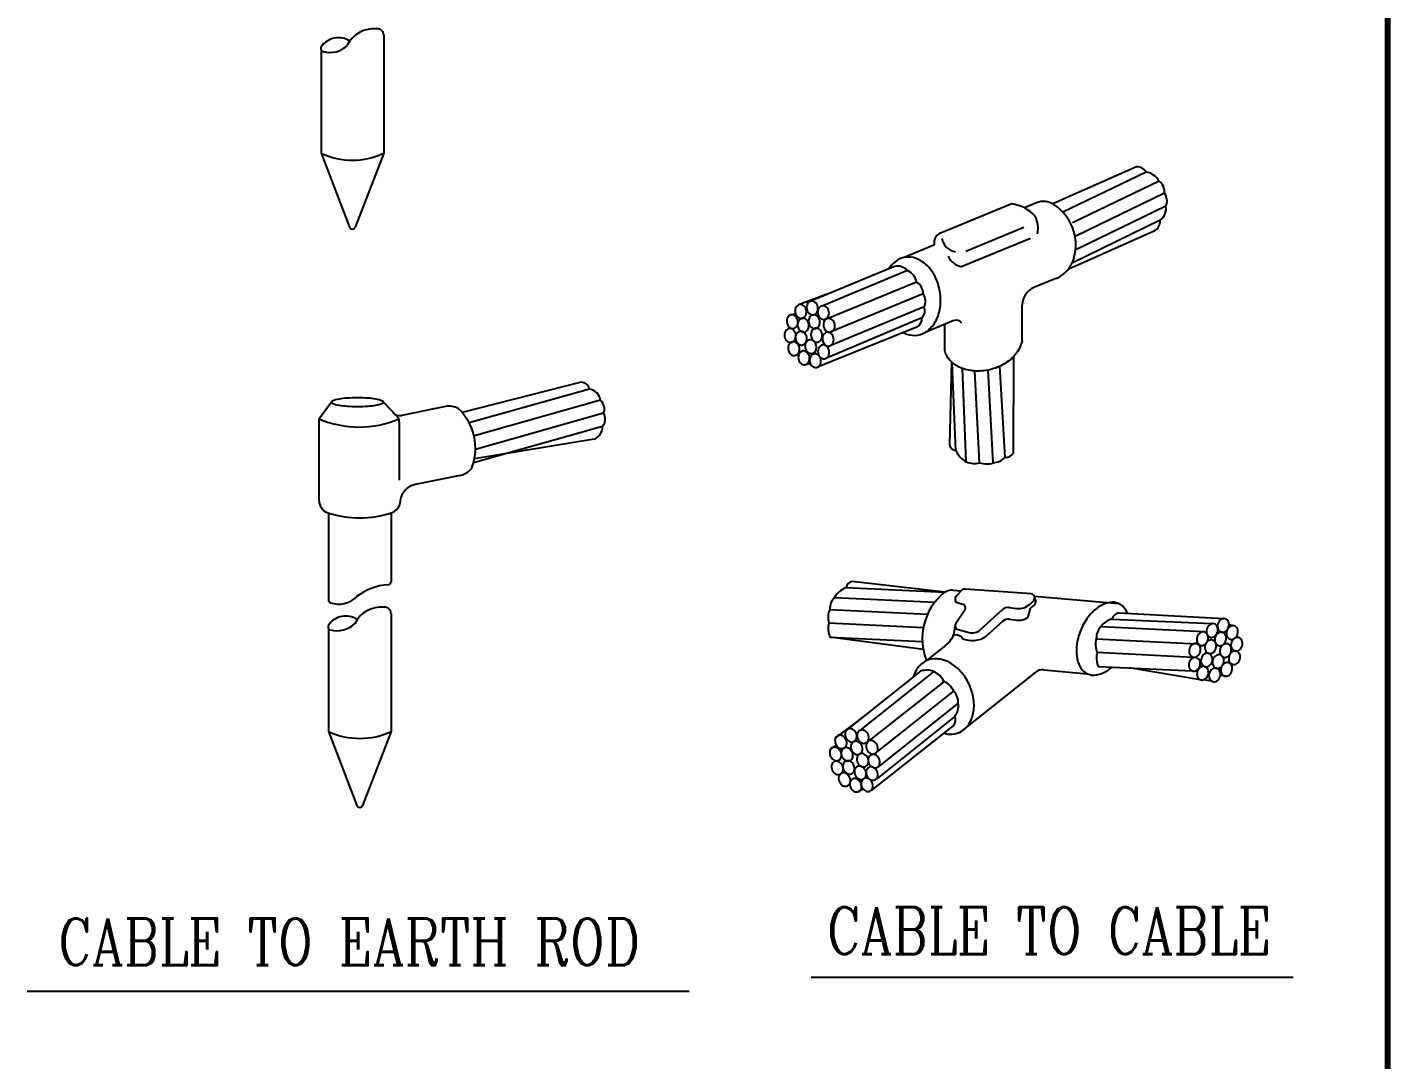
# Model space of a CAD drawing. Extents: x -508 to 92, y -98 to -31.
# Drawn here: x -444.3 to -428.96, y -70.48 to -58.84 of the extents above; entities that cross this region are included whole.
import ezdxf
from ezdxf.enums import TextEntityAlignment as Align

# ---------------------------------------------------------------- set-up
doc = ezdxf.new("R2010")
doc.units = 0
doc.header["$MEASUREMENT"] = 0
doc.layers.get('0').update_dxf_attribs({"linetype": 'CONTINUOUS', "lineweight": 30})
for name, color, linetype in [('CONSTRUCTION', 3, 'CONTINUOUS'), ('E-P-TXT', 11, 'CONTINUOUS'), ('SPARE', 7, 'CONTINUOUS')]:
    doc.layers.add(name, color=color, linetype=linetype)
doc.layers.add('UG-BORDER', color=20, linetype='CONTINUOUS', lineweight=80)
doc.styles.add('ROMANC', font='ROMANC')

msp = doc.modelspace()

# ---------------------------------------------------------------- linework, layer by layer
at = {"layer": 'CONSTRUCTION', "color": 5}
for p, q in [((-430.027, -69.552), (-435.462, -69.552)), ((-436.84, -69.711), (-444.304, -69.711))]:
    msp.add_line(p, q, dxfattribs=at)
at = {"layer": 'E-P-TXT', "color": 4}
msp.add_line((-428.96, -33.242), (-428.96, -94.479), dxfattribs=at)
at = {"layer": 'SPARE', "color": 20}
for p, q in [((-440.284, -58.926), (-440.284, -60.257)), ((-440.99, -59.091), (-440.99, -60.257)), ((-440.99, -60.257), (-440.67, -61.092)), ((-440.284, -60.257), (-440.604, -61.092)), ((-440.907, -64.314), (-440.907, -65.292)), ((-440.201, -64.314), (-440.201, -65.09)), ((-440.201, -65.446), (-440.201, -66.778)), ((-440.907, -65.611), (-440.907, -66.778)), ((-440.907, -66.778), (-440.587, -67.612)), ((-440.201, -66.778), (-440.521, -67.612))]:
    msp.add_line(p, q, dxfattribs=at)
at = {"layer": 'SPARE', "color": 2}
for p, q in [((-431.794, -60.412), (-432.739, -60.828)), ((-431.685, -60.471), (-432.626, -60.921)), ((-431.54, -60.572), (-432.517, -61.043)), ((-431.479, -60.709), (-432.477, -61.193)), ((-431.462, -60.856), (-432.471, -61.343)), ((-431.527, -61.014), (-432.512, -61.493)), ((-431.589, -61.132), (-432.557, -61.567)), ((-434.522, -61.534), (-435.478, -61.931)), ((-434.377, -61.58), (-435.333, -61.977)), ((-435.243, -61.834), (-435.606, -61.969)), ((-434.274, -61.711), (-435.273, -62.121)), ((-434.199, -61.845), (-435.248, -62.276)), ((-435.696, -62.081), (-435.64, -62.064)), ((-434.216, -62.115), (-435.296, -62.571)), ((-434.188, -61.992), (-435.261, -62.433)), ((-434.263, -62.214), (-435.392, -62.671)), ((-433.183, -63.639), (-433.179, -62.55)), ((-435.528, -62.642), (-435.473, -62.628)), ((-433.881, -62.609), (-433.904, -63.545)), ((-433.831, -63.612), (-433.874, -62.616)), ((-433.715, -63.737), (-433.757, -62.685)), ((-433.564, -63.747), (-433.618, -62.714)), ((-433.41, -63.749), (-433.468, -62.703)), ((-433.275, -63.688), (-433.336, -62.66)), ((-438.058, -62.839), (-439.398, -63.182)), ((-437.962, -62.918), (-439.32, -63.298)), ((-437.838, -63.044), (-439.258, -63.445)), ((-437.804, -63.19), (-439.248, -63.599)), ((-437.816, -63.338), (-439.27, -63.749)), ((-437.91, -63.481), (-439.261, -63.705)), ((-435.07, -65.156), (-433.955, -65.206)), ((-433.955, -65.206), (-435, -65.086)), ((-435.201, -65.266), (-434.067, -65.32)), ((-435.254, -65.404), (-434.15, -65.456)), ((-432.073, -65.51), (-430.943, -65.56)), ((-431.988, -65.44), (-430.808, -65.505)), ((-435.263, -65.554), (-434.198, -65.606)), ((-432.194, -65.594), (-431.037, -65.651)), ((-430.694, -65.586), (-430.751, -65.576)), ((-434.198, -65.855), (-435.251, -65.715)), ((-435.251, -65.715), (-434.209, -65.763)), ((-432.248, -65.732), (-431.115, -65.788)), ((-432.237, -65.885), (-431.158, -65.938)), ((-434.231, -66.097), (-435.06, -66.759)), ((-434.079, -66.101), (-434.909, -66.763)), ((-432.225, -66.046), (-431.165, -66.095)), ((-431.055, -66.198), (-431.878, -66.062)), ((-433.965, -66.214), (-434.811, -66.885)), ((-430.945, -66.212), (-431.041, -66.196)), ((-430.791, -66.155), (-430.85, -66.146)), ((-433.855, -66.321), (-434.744, -67.027)), ((-433.805, -66.46), (-434.713, -67.181)), ((-434.862, -66.601), (-435.184, -66.844)), ((-433.858, -66.712), (-434.788, -67.442)), ((-433.84, -66.604), (-434.723, -67.311)), ((-435.241, -66.971), (-435.179, -66.932)), ((-434.927, -67.456), (-434.878, -67.426))]:
    msp.add_line(p, q, dxfattribs=at)
at = {"layer": 'SPARE', "color": 3}
for p, q in [((-433.199, -60.828), (-434.012, -61.163)), ((-432.922, -60.818), (-433.058, -60.874)), ((-432.99, -61.219), (-433.761, -61.537)), ((-433.066, -61.096), (-433.72, -61.365)), ((-434.074, -61.292), (-434.423, -61.436)), ((-432.704, -61.672), (-432.952, -61.774)), ((-433.083, -62.371), (-433.083, -61.969)), ((-433.854, -62.146), (-434.178, -62.279)), ((-433.956, -62.483), (-433.956, -62.188)), ((-440.873, -63.065), (-441.012, -63.253)), ((-440.287, -63.065), (-440.134, -63.222)), ((-439.587, -63.114), (-440.081, -63.214)), ((-441.012, -64.178), (-441.012, -63.253)), ((-440.108, -63.291), (-440.108, -63.943)), ((-439.42, -63.89), (-439.929, -63.994)), ((-440.096, -64.177), (-440.096, -64.175)), ((-433.865, -65.184), (-433.77, -65.191)), ((-433.765, -65.186), (-433.828, -65.254)), ((-432.981, -65.226), (-433.724, -65.172)), ((-433.805, -65.329), (-433.758, -65.341)), ((-432.995, -65.341), (-432.957, -65.304)), ((-432.946, -65.253), (-431.996, -65.335)), ((-433.731, -65.411), (-433.831, -65.559)), ((-433.556, -65.631), (-433.309, -65.407)), ((-433.225, -65.381), (-433.144, -65.391)), ((-433.225, -65.513), (-433.144, -65.523)), ((-433.805, -65.629), (-433.683, -65.662)), ((-433.488, -65.703), (-433.298, -65.531)), ((-433.947, -65.808), (-434.162, -65.979)), ((-432.937, -66.113), (-433.783, -66.787)), ((-432.839, -66.083), (-432.345, -66.128))]:
    msp.add_line(p, q, dxfattribs=at)
for points in [[(-434.262, -62.309, 0.12934), (-434.149, -62.259, 0.106379), (-434.055, -62.144, 0.084624), (-434.009, -61.996, 0.073803), (-434.011, -61.819, 0.073803), (-434.065, -61.65, 0.084624), (-434.155, -61.524, 0.106379), (-434.281, -61.444, 0.12934), (-434.403, -61.432, 0.12934), (-434.516, -61.482, 0.078596), (-434.59, -61.563, 0.084624)], [(-434.424, -62.28, 0.030312), (-434.384, -62.297, 0.12934), (-434.262, -62.309, 0.12934)], [(-433.083, -62.371, -0.040212), (-433.094, -62.403, -0.106379), (-433.165, -62.534, -0.084624), (-433.284, -62.633, -0.073803), (-433.449, -62.699, -0.073803), (-433.626, -62.713, -0.084624), (-433.777, -62.677, -0.106379), (-433.898, -62.592, -0.12934), (-433.956, -62.483, -0.115985)], [(-431.896, -65.445, 0.039981), (-431.92, -65.4, 0.148041), (-431.996, -65.335, 0.148041), (-432.095, -65.323, 0.107119), (-432.221, -65.374, 0.076173), (-432.327, -65.473, 0.063071), (-432.417, -65.623, 0.063071), (-432.466, -65.79, 0.076173), (-432.468, -65.935, 0.107119), (-432.421, -66.063, 0.148041), (-432.345, -66.128, 0.148041)], [(-433.787, -66.785, 0.12934), (-433.693, -66.706, 0.106379), (-433.635, -66.569, 0.084624), (-433.631, -66.414, 0.073803), (-433.683, -66.244, 0.073803), (-433.781, -66.097, 0.084624), (-433.903, -66.001, 0.106379), (-434.046, -65.959, 0.12934), (-434.167, -65.982, 0.12934), (-434.261, -66.061, 0.078596), (-434.31, -66.16, 0.084624)], [(-432.345, -66.128, 0.148041), (-432.246, -66.14, 0.107119), (-432.119, -66.089, 0.030413), (-432.074, -66.053, 0.063071)], [(-433.967, -66.798, 0.042389), (-433.908, -66.808, 0.12934), (-433.787, -66.785, 0.12934)]]:
    msp.add_lwpolyline(points, format="xyb", dxfattribs=at)
at = {"layer": 'SPARE', "color": 2}
for points in [[(-435.593, -61.965, 0.118989), (-435.615, -61.974, 0.104754), (-435.633, -61.994, 0.089393), (-435.643, -62.021, 0.080914), (-435.643, -62.052, 0.080914), (-435.633, -62.082, 0.089393), (-435.616, -62.104, 0.104754), (-435.592, -62.118, 0.118989), (-435.568, -62.12, 0.118989), (-435.546, -62.11, 0.104754), (-435.527, -62.09, 0.089393), (-435.518, -62.063, 0.080914), (-435.518, -62.032, 0.080914), (-435.528, -62.003, 0.089393), (-435.545, -61.98, 0.104754), (-435.569, -61.967, 0.118989)], [(-435.462, -61.926, 0.118989), (-435.485, -61.935, 0.104754), (-435.503, -61.955, 0.089393), (-435.513, -61.982, 0.080914), (-435.513, -62.013, 0.080914), (-435.503, -62.043, 0.089393), (-435.486, -62.065, 0.104754), (-435.462, -62.079, 0.118989), (-435.438, -62.081, 0.118989), (-435.416, -62.071, 0.104754), (-435.397, -62.051, 0.089393), (-435.388, -62.024, 0.080914), (-435.388, -61.993, 0.080914), (-435.397, -61.964, 0.089393), (-435.415, -61.941, 0.104754), (-435.438, -61.928, 0.118989)], [(-435.337, -61.978, 0.118989), (-435.359, -61.987, 0.104754), (-435.378, -62.007, 0.089393), (-435.387, -62.034, 0.080914), (-435.387, -62.065, 0.080914), (-435.377, -62.095, 0.089393), (-435.36, -62.117, 0.104754), (-435.336, -62.131, 0.118989), (-435.312, -62.133, 0.118989), (-435.29, -62.123, 0.104754), (-435.272, -62.103, 0.089393), (-435.262, -62.076, 0.080914), (-435.262, -62.045, 0.080914), (-435.272, -62.016, 0.089393), (-435.289, -61.993, 0.104754), (-435.313, -61.98, 0.118989)], [(-435.688, -62.079, 0.118989), (-435.71, -62.088, 0.104754), (-435.728, -62.109, 0.089393), (-435.738, -62.135, 0.080914), (-435.738, -62.166, 0.080914), (-435.728, -62.196, 0.089393), (-435.711, -62.218, 0.104754), (-435.687, -62.232, 0.118989), (-435.663, -62.234, 0.118989), (-435.641, -62.225, 0.104754), (-435.623, -62.204, 0.089393), (-435.613, -62.178, 0.080914), (-435.613, -62.146, 0.080914), (-435.623, -62.117, 0.089393), (-435.64, -62.095, 0.104754), (-435.664, -62.081, 0.118989)], [(-435.565, -62.119, 0.118989), (-435.587, -62.129, 0.104754), (-435.605, -62.149, 0.089393), (-435.615, -62.176, 0.080914), (-435.615, -62.207, 0.080914), (-435.605, -62.236, 0.089393), (-435.588, -62.259, 0.104754), (-435.564, -62.272, 0.118989), (-435.54, -62.274, 0.118989), (-435.518, -62.265, 0.104754), (-435.499, -62.245, 0.089393), (-435.49, -62.218, 0.080914), (-435.49, -62.187, 0.080914), (-435.5, -62.157, 0.089393), (-435.517, -62.135, 0.104754), (-435.541, -62.121, 0.118989)], [(-435.441, -62.08, 0.118989), (-435.463, -62.089, 0.104754), (-435.481, -62.11, 0.089393), (-435.491, -62.136, 0.080914), (-435.491, -62.167, 0.080914), (-435.481, -62.197, 0.089393), (-435.464, -62.219, 0.104754), (-435.44, -62.233, 0.118989), (-435.416, -62.235, 0.118989), (-435.394, -62.226, 0.104754), (-435.375, -62.205, 0.089393), (-435.366, -62.179, 0.080914), (-435.366, -62.147, 0.080914), (-435.375, -62.118, 0.089393), (-435.393, -62.096, 0.104754), (-435.416, -62.082, 0.118989)], [(-435.273, -62.121, 0.118989), (-435.295, -62.131, 0.104754), (-435.313, -62.151, 0.089393), (-435.323, -62.178, 0.080914), (-435.323, -62.209, 0.080914), (-435.313, -62.238, 0.089393), (-435.296, -62.261, 0.104754), (-435.272, -62.274, 0.118989), (-435.248, -62.276, 0.118989), (-435.226, -62.267, 0.104754), (-435.208, -62.247, 0.089393), (-435.198, -62.22, 0.080914), (-435.198, -62.189, 0.080914), (-435.208, -62.159, 0.089393), (-435.225, -62.137, 0.104754), (-435.249, -62.123, 0.118989)], [(-435.712, -62.236, 0.118989), (-435.735, -62.245, 0.104754), (-435.753, -62.266, 0.089393), (-435.763, -62.292, 0.080914), (-435.763, -62.323, 0.080914), (-435.753, -62.353, 0.089393), (-435.736, -62.375, 0.104754), (-435.712, -62.389, 0.118989), (-435.688, -62.391, 0.118989), (-435.665, -62.382, 0.104754), (-435.647, -62.361, 0.089393), (-435.638, -62.335, 0.080914), (-435.637, -62.303, 0.080914), (-435.647, -62.274, 0.089393), (-435.664, -62.252, 0.104754), (-435.688, -62.238, 0.118989)], [(-435.588, -62.266, 0.118989), (-435.61, -62.275, 0.104754), (-435.628, -62.296, 0.089393), (-435.638, -62.322, 0.080914), (-435.638, -62.353, 0.080914), (-435.628, -62.383, 0.089393), (-435.611, -62.405, 0.104754), (-435.587, -62.419, 0.118989), (-435.563, -62.421, 0.118989), (-435.541, -62.412, 0.104754), (-435.522, -62.391, 0.089393), (-435.513, -62.365, 0.080914), (-435.513, -62.334, 0.080914), (-435.522, -62.304, 0.089393), (-435.54, -62.282, 0.104754), (-435.563, -62.268, 0.118989)], [(-435.414, -62.232, 0.118989), (-435.436, -62.241, 0.104754), (-435.455, -62.262, 0.089393), (-435.464, -62.288, 0.080914), (-435.464, -62.319, 0.080914), (-435.455, -62.349, 0.089393), (-435.437, -62.371, 0.104754), (-435.414, -62.385, 0.118989), (-435.389, -62.387, 0.118989), (-435.367, -62.378, 0.104754), (-435.349, -62.357, 0.089393), (-435.339, -62.331, 0.080914), (-435.339, -62.299, 0.080914), (-435.349, -62.27, 0.089393), (-435.366, -62.248, 0.104754), (-435.39, -62.234, 0.118989)], [(-435.285, -62.277, 0.118989), (-435.307, -62.286, 0.104754), (-435.326, -62.307, 0.089393), (-435.335, -62.333, 0.080914), (-435.335, -62.364, 0.080914), (-435.325, -62.394, 0.089393), (-435.308, -62.416, 0.104754), (-435.284, -62.43, 0.118989), (-435.26, -62.432, 0.118989), (-435.238, -62.423, 0.104754), (-435.22, -62.402, 0.089393), (-435.21, -62.376, 0.080914), (-435.21, -62.345, 0.080914), (-435.22, -62.315, 0.089393), (-435.237, -62.293, 0.104754), (-435.261, -62.279, 0.118989)], [(-435.671, -62.384, 0.118989), (-435.694, -62.393, 0.104754), (-435.712, -62.414, 0.089393), (-435.721, -62.44, 0.080914), (-435.721, -62.472, 0.080914), (-435.712, -62.501, 0.089393), (-435.694, -62.523, 0.104754), (-435.671, -62.537, 0.118989), (-435.647, -62.539, 0.118989), (-435.624, -62.53, 0.104754), (-435.606, -62.509, 0.089393), (-435.596, -62.483, 0.080914), (-435.596, -62.452, 0.080914), (-435.606, -62.422, 0.089393), (-435.623, -62.4, 0.104754), (-435.647, -62.386, 0.118989)], [(-435.48, -62.361, 0.118989), (-435.502, -62.37, 0.104754), (-435.52, -62.391, 0.089393), (-435.53, -62.417, 0.080914), (-435.53, -62.448, 0.080914), (-435.52, -62.478, 0.089393), (-435.503, -62.5, 0.104754), (-435.479, -62.514, 0.118989), (-435.455, -62.516, 0.118989), (-435.433, -62.507, 0.104754), (-435.414, -62.486, 0.089393), (-435.405, -62.46, 0.080914), (-435.405, -62.428, 0.080914), (-435.415, -62.399, 0.089393), (-435.432, -62.377, 0.104754), (-435.456, -62.363, 0.118989)], [(-435.335, -62.42, 0.118989), (-435.357, -62.43, 0.104754), (-435.375, -62.45, 0.089393), (-435.385, -62.477, 0.080914), (-435.385, -62.508, 0.080914), (-435.375, -62.537, 0.089393), (-435.358, -62.56, 0.104754), (-435.334, -62.573, 0.118989), (-435.31, -62.575, 0.118989), (-435.288, -62.566, 0.104754), (-435.269, -62.546, 0.089393), (-435.26, -62.519, 0.080914), (-435.26, -62.488, 0.080914), (-435.27, -62.458, 0.089393), (-435.287, -62.436, 0.104754), (-435.311, -62.422, 0.118989)], [(-435.557, -62.488, 0.118989), (-435.579, -62.497, 0.104754), (-435.598, -62.518, 0.089393), (-435.607, -62.544, 0.080914), (-435.607, -62.575, 0.080914), (-435.598, -62.605, 0.089393), (-435.58, -62.627, 0.104754), (-435.557, -62.641, 0.118989), (-435.533, -62.643, 0.118989), (-435.51, -62.634, 0.104754), (-435.492, -62.613, 0.089393), (-435.482, -62.587, 0.080914), (-435.482, -62.555, 0.080914), (-435.492, -62.526, 0.089393), (-435.509, -62.504, 0.104754), (-435.533, -62.49, 0.118989)], [(-435.428, -62.519, 0.118989), (-435.451, -62.529, 0.104754), (-435.469, -62.549, 0.089393), (-435.479, -62.576, 0.080914), (-435.479, -62.607, 0.080914), (-435.469, -62.636, 0.089393), (-435.452, -62.659, 0.104754), (-435.428, -62.672, 0.118989), (-435.404, -62.674, 0.118989), (-435.382, -62.665, 0.104754), (-435.363, -62.645, 0.089393), (-435.354, -62.618, 0.080914), (-435.354, -62.587, 0.080914), (-435.363, -62.557, 0.089393), (-435.381, -62.535, 0.104754), (-435.404, -62.521, 0.118989)], [(-430.837, -65.658, 0.118989), (-430.813, -65.659, 0.104754), (-430.788, -65.648, 0.089393), (-430.768, -65.628, 0.080914), (-430.755, -65.6, 0.080914), (-430.751, -65.569, 0.089393), (-430.757, -65.541, 0.104754), (-430.773, -65.519, 0.118989), (-430.794, -65.507, 0.118989), (-430.818, -65.506, 0.104754), (-430.843, -65.517, 0.089393), (-430.863, -65.537, 0.080914), (-430.877, -65.565, 0.080914), (-430.88, -65.596, 0.089393), (-430.874, -65.623, 0.104754), (-430.858, -65.646, 0.118989)], [(-431.072, -65.807, 0.118989), (-431.048, -65.808, 0.104754), (-431.023, -65.797, 0.089393), (-431.003, -65.777, 0.080914), (-430.989, -65.749, 0.080914), (-430.986, -65.718, 0.089393), (-430.992, -65.69, 0.104754), (-431.008, -65.668, 0.118989), (-431.029, -65.656, 0.118989), (-431.053, -65.655, 0.104754), (-431.078, -65.666, 0.089393), (-431.098, -65.686, 0.080914), (-431.111, -65.714, 0.080914), (-431.115, -65.745, 0.089393), (-431.109, -65.772, 0.104754), (-431.093, -65.795, 0.118989)], [(-430.963, -65.715, 0.118989), (-430.939, -65.716, 0.104754), (-430.914, -65.705, 0.089393), (-430.894, -65.685, 0.080914), (-430.881, -65.657, 0.080914), (-430.877, -65.626, 0.089393), (-430.883, -65.599, 0.104754), (-430.899, -65.576, 0.118989), (-430.92, -65.564, 0.118989), (-430.944, -65.563, 0.104754), (-430.969, -65.574, 0.089393), (-430.989, -65.594, 0.080914), (-431.002, -65.622, 0.080914), (-431.006, -65.653, 0.089393), (-431, -65.681, 0.104754), (-430.984, -65.703, 0.118989)], [(-430.869, -65.809, 0.118989), (-430.845, -65.81, 0.104754), (-430.82, -65.8, 0.089393), (-430.8, -65.78, 0.080914), (-430.786, -65.752, 0.080914), (-430.783, -65.721, 0.089393), (-430.789, -65.693, 0.104754), (-430.804, -65.671, 0.118989), (-430.825, -65.659, 0.118989), (-430.85, -65.658, 0.104754), (-430.875, -65.668, 0.089393), (-430.895, -65.688, 0.080914), (-430.908, -65.716, 0.080914), (-430.912, -65.747, 0.089393), (-430.906, -65.775, 0.104754), (-430.89, -65.797, 0.118989)], [(-430.737, -65.738, 0.118989), (-430.713, -65.739, 0.104754), (-430.688, -65.728, 0.089393), (-430.668, -65.708, 0.080914), (-430.655, -65.68, 0.080914), (-430.651, -65.649, 0.089393), (-430.657, -65.622, 0.104754), (-430.673, -65.599, 0.118989), (-430.694, -65.587, 0.118989), (-430.718, -65.586, 0.104754), (-430.743, -65.597, 0.089393), (-430.763, -65.617, 0.080914), (-430.777, -65.645, 0.080914), (-430.78, -65.676, 0.089393), (-430.774, -65.703, 0.104754), (-430.758, -65.726, 0.118989)], [(-431.158, -65.938, 0.118989), (-431.134, -65.939, 0.104754), (-431.109, -65.929, 0.089393), (-431.089, -65.909, 0.080914), (-431.075, -65.881, 0.080914), (-431.072, -65.85, 0.089393), (-431.078, -65.822, 0.104754), (-431.093, -65.8, 0.118989), (-431.115, -65.788, 0.118989), (-431.139, -65.786, 0.104754), (-431.164, -65.797, 0.089393), (-431.184, -65.817, 0.080914), (-431.197, -65.845, 0.080914), (-431.201, -65.876, 0.089393), (-431.195, -65.904, 0.104754), (-431.179, -65.926, 0.118989)], [(-430.981, -65.898, 0.118989), (-430.956, -65.899, 0.104754), (-430.931, -65.889, 0.089393), (-430.911, -65.869, 0.080914), (-430.898, -65.84, 0.080914), (-430.894, -65.81, 0.089393), (-430.9, -65.782, 0.104754), (-430.916, -65.759, 0.118989), (-430.937, -65.747, 0.118989), (-430.961, -65.746, 0.104754), (-430.986, -65.757, 0.089393), (-431.006, -65.777, 0.080914), (-431.02, -65.805, 0.080914), (-431.023, -65.836, 0.089393), (-431.017, -65.864, 0.104754), (-431.002, -65.886, 0.118989)], [(-430.812, -65.941, 0.118989), (-430.788, -65.942, 0.104754), (-430.762, -65.931, 0.089393), (-430.742, -65.911, 0.080914), (-430.729, -65.883, 0.080914), (-430.725, -65.852, 0.089393), (-430.731, -65.825, 0.104754), (-430.747, -65.802, 0.118989), (-430.768, -65.79, 0.118989), (-430.792, -65.789, 0.104754), (-430.818, -65.8, 0.089393), (-430.838, -65.82, 0.080914), (-430.851, -65.848, 0.080914), (-430.855, -65.879, 0.089393), (-430.848, -65.907, 0.104754), (-430.833, -65.929, 0.118989)], [(-430.686, -65.87, 0.118989), (-430.662, -65.871, 0.104754), (-430.636, -65.86, 0.089393), (-430.616, -65.84, 0.080914), (-430.603, -65.812, 0.080914), (-430.599, -65.781, 0.089393), (-430.606, -65.753, 0.104754), (-430.621, -65.731, 0.118989), (-430.642, -65.719, 0.118989), (-430.666, -65.718, 0.104754), (-430.692, -65.729, 0.089393), (-430.712, -65.749, 0.080914), (-430.725, -65.777, 0.080914), (-430.729, -65.808, 0.089393), (-430.723, -65.835, 0.104754), (-430.707, -65.858, 0.118989)], [(-431.161, -66.096, 0.118989), (-431.137, -66.097, 0.104754), (-431.112, -66.086, 0.089393), (-431.092, -66.066, 0.080914), (-431.078, -66.038, 0.080914), (-431.075, -66.007, 0.089393), (-431.081, -65.979, 0.104754), (-431.096, -65.957, 0.118989), (-431.117, -65.945, 0.118989), (-431.142, -65.944, 0.104754), (-431.167, -65.954, 0.089393), (-431.187, -65.975, 0.080914), (-431.2, -66.003, 0.080914), (-431.204, -66.034, 0.089393), (-431.198, -66.061, 0.104754), (-431.182, -66.084, 0.118989)], [(-431.024, -66.047, 0.118989), (-431, -66.048, 0.104754), (-430.974, -66.037, 0.089393), (-430.954, -66.017, 0.080914), (-430.941, -65.989, 0.080914), (-430.937, -65.958, 0.089393), (-430.944, -65.931, 0.104754), (-430.959, -65.908, 0.118989), (-430.98, -65.896, 0.118989), (-431.004, -65.895, 0.104754), (-431.03, -65.906, 0.089393), (-431.05, -65.926, 0.080914), (-431.063, -65.954, 0.080914), (-431.067, -65.985, 0.089393), (-431.06, -66.013, 0.104754), (-431.045, -66.035, 0.118989)], [(-430.895, -66.064, 0.118989), (-430.87, -66.065, 0.104754), (-430.845, -66.055, 0.089393), (-430.825, -66.034, 0.080914), (-430.812, -66.006, 0.080914), (-430.808, -65.975, 0.089393), (-430.814, -65.948, 0.104754), (-430.83, -65.925, 0.118989), (-430.851, -65.913, 0.118989), (-430.875, -65.912, 0.104754), (-430.901, -65.923, 0.089393), (-430.92, -65.943, 0.080914), (-430.934, -65.971, 0.080914), (-430.938, -66.002, 0.089393), (-430.931, -66.03, 0.104754), (-430.916, -66.052, 0.118989)], [(-430.711, -66.021, 0.118989), (-430.687, -66.022, 0.104754), (-430.662, -66.012, 0.089393), (-430.642, -65.992, 0.080914), (-430.629, -65.964, 0.080914), (-430.625, -65.933, 0.089393), (-430.631, -65.905, 0.104754), (-430.647, -65.883, 0.118989), (-430.668, -65.871, 0.118989), (-430.692, -65.869, 0.104754), (-430.717, -65.88, 0.089393), (-430.737, -65.9, 0.080914), (-430.751, -65.928, 0.080914), (-430.754, -65.959, 0.089393), (-430.748, -65.987, 0.104754), (-430.733, -66.009, 0.118989)], [(-431.069, -66.196, 0.118989), (-431.045, -66.197, 0.104754), (-431.02, -66.186, 0.089393), (-431, -66.166, 0.080914), (-430.987, -66.138, 0.080914), (-430.983, -66.107, 0.089393), (-430.989, -66.08, 0.104754), (-431.005, -66.057, 0.118989), (-431.026, -66.045, 0.118989), (-431.05, -66.044, 0.104754), (-431.075, -66.055, 0.089393), (-431.095, -66.075, 0.080914), (-431.109, -66.103, 0.080914), (-431.112, -66.134, 0.089393), (-431.106, -66.162, 0.104754), (-431.091, -66.184, 0.118989)], [(-430.935, -66.216, 0.118989), (-430.911, -66.217, 0.104754), (-430.885, -66.206, 0.089393), (-430.866, -66.186, 0.080914), (-430.852, -66.158, 0.080914), (-430.848, -66.127, 0.089393), (-430.855, -66.1, 0.104754), (-430.87, -66.077, 0.118989), (-430.891, -66.065, 0.118989), (-430.916, -66.064, 0.104754), (-430.941, -66.075, 0.089393), (-430.961, -66.095, 0.080914), (-430.974, -66.123, 0.080914), (-430.978, -66.154, 0.089393), (-430.972, -66.181, 0.104754), (-430.956, -66.204, 0.118989)], [(-430.8, -66.153, 0.118989), (-430.776, -66.154, 0.104754), (-430.751, -66.143, 0.089393), (-430.731, -66.123, 0.080914), (-430.718, -66.095, 0.080914), (-430.714, -66.064, 0.089393), (-430.72, -66.037, 0.104754), (-430.736, -66.014, 0.118989), (-430.757, -66.002, 0.118989), (-430.781, -66.001, 0.104754), (-430.806, -66.012, 0.089393), (-430.826, -66.032, 0.080914), (-430.84, -66.06, 0.080914), (-430.843, -66.091, 0.089393), (-430.837, -66.118, 0.104754), (-430.821, -66.141, 0.118989)], [(-435.161, -66.824, 0.118989), (-435.18, -66.839, 0.104754), (-435.192, -66.863, 0.089393), (-435.194, -66.892, 0.080914), (-435.185, -66.922, 0.080914), (-435.168, -66.947, 0.089393), (-435.145, -66.964, 0.104754), (-435.118, -66.971, 0.118989), (-435.095, -66.966, 0.118989), (-435.076, -66.951, 0.104754), (-435.064, -66.926, 0.089393), (-435.062, -66.898, 0.080914), (-435.071, -66.868, 0.080914), (-435.088, -66.842, 0.089393), (-435.111, -66.825, 0.104754), (-435.138, -66.819, 0.118989)], [(-435.047, -66.75, 0.118989), (-435.066, -66.765, 0.104754), (-435.078, -66.79, 0.089393), (-435.08, -66.818, 0.080914), (-435.071, -66.848, 0.080914), (-435.054, -66.874, 0.089393), (-435.031, -66.89, 0.104754), (-435.004, -66.897, 0.118989), (-434.98, -66.892, 0.118989), (-434.961, -66.877, 0.104754), (-434.95, -66.852, 0.089393), (-434.948, -66.824, 0.080914), (-434.956, -66.794, 0.080914), (-434.974, -66.768, 0.089393), (-434.997, -66.752, 0.104754), (-435.023, -66.745, 0.118989)], [(-434.983, -66.892, 0.118989), (-435.002, -66.907, 0.104754), (-435.014, -66.932, 0.089393), (-435.016, -66.96, 0.080914), (-435.007, -66.99, 0.080914), (-434.99, -67.016, 0.089393), (-434.967, -67.032, 0.104754), (-434.94, -67.039, 0.118989), (-434.917, -67.034, 0.118989), (-434.898, -67.019, 0.104754), (-434.886, -66.994, 0.089393), (-434.884, -66.966, 0.080914), (-434.892, -66.936, 0.080914), (-434.91, -66.91, 0.089393), (-434.933, -66.894, 0.104754), (-434.959, -66.887, 0.118989)], [(-434.912, -66.765, 0.118989), (-434.931, -66.78, 0.104754), (-434.943, -66.805, 0.089393), (-434.945, -66.833, 0.080914), (-434.936, -66.863, 0.080914), (-434.919, -66.889, 0.089393), (-434.896, -66.905, 0.104754), (-434.869, -66.912, 0.118989), (-434.845, -66.907, 0.118989), (-434.826, -66.892, 0.104754), (-434.815, -66.867, 0.089393), (-434.813, -66.839, 0.080914), (-434.821, -66.809, 0.080914), (-434.839, -66.783, 0.089393), (-434.862, -66.767, 0.104754), (-434.888, -66.76, 0.118989)], [(-434.811, -66.885, 0.118989), (-434.829, -66.9, 0.104754), (-434.841, -66.925, 0.089393), (-434.843, -66.953, 0.080914), (-434.835, -66.983, 0.080914), (-434.817, -67.009, 0.089393), (-434.794, -67.026, 0.104754), (-434.768, -67.032, 0.118989), (-434.744, -67.027, 0.118989), (-434.725, -67.012, 0.104754), (-434.713, -66.987, 0.089393), (-434.711, -66.959, 0.080914), (-434.72, -66.929, 0.080914), (-434.737, -66.904, 0.089393), (-434.76, -66.887, 0.104754), (-434.787, -66.88, 0.118989)], [(-435.221, -66.96, 0.118989), (-435.24, -66.975, 0.104754), (-435.252, -66.999, 0.089393), (-435.254, -67.028, 0.080914), (-435.245, -67.058, 0.080914), (-435.227, -67.083, 0.089393), (-435.205, -67.1, 0.104754), (-435.178, -67.107, 0.118989), (-435.154, -67.102, 0.118989), (-435.135, -67.087, 0.104754), (-435.123, -67.062, 0.089393), (-435.122, -67.034, 0.080914), (-435.13, -67.004, 0.080914), (-435.148, -66.978, 0.089393), (-435.171, -66.961, 0.104754), (-435.197, -66.955, 0.118989)], [(-435.092, -66.964, 0.118989), (-435.11, -66.979, 0.104754), (-435.122, -67.004, 0.089393), (-435.124, -67.032, 0.080914), (-435.116, -67.062, 0.080914), (-435.098, -67.088, 0.089393), (-435.075, -67.105, 0.104754), (-435.049, -67.111, 0.118989), (-435.025, -67.106, 0.118989), (-435.006, -67.091, 0.104754), (-434.994, -67.067, 0.089393), (-434.992, -67.038, 0.080914), (-435.001, -67.008, 0.080914), (-435.018, -66.983, 0.089393), (-435.041, -66.966, 0.104754), (-435.068, -66.959, 0.118989)], [(-434.916, -67.031, 0.118989), (-434.934, -67.046, 0.104754), (-434.946, -67.07, 0.089393), (-434.948, -67.099, 0.080914), (-434.94, -67.129, 0.080914), (-434.922, -67.154, 0.089393), (-434.899, -67.171, 0.104754), (-434.873, -67.178, 0.118989), (-434.849, -67.173, 0.118989), (-434.83, -67.158, 0.104754), (-434.818, -67.133, 0.089393), (-434.816, -67.105, 0.080914), (-434.825, -67.075, 0.080914), (-434.842, -67.049, 0.089393), (-434.865, -67.032, 0.104754), (-434.892, -67.026, 0.118989)], [(-434.788, -67.041, 0.118989), (-434.807, -67.056, 0.104754), (-434.819, -67.081, 0.089393), (-434.821, -67.109, 0.080914), (-434.812, -67.139, 0.080914), (-434.795, -67.165, 0.089393), (-434.772, -67.181, 0.104754), (-434.745, -67.188, 0.118989), (-434.722, -67.183, 0.118989), (-434.703, -67.168, 0.104754), (-434.691, -67.143, 0.089393), (-434.689, -67.115, 0.080914), (-434.698, -67.085, 0.080914), (-434.715, -67.059, 0.089393), (-434.738, -67.043, 0.104754), (-434.765, -67.036, 0.118989)], [(-435.201, -67.117, 0.118989), (-435.22, -67.132, 0.104754), (-435.232, -67.157, 0.089393), (-435.234, -67.185, 0.080914), (-435.225, -67.215, 0.080914), (-435.207, -67.241, 0.089393), (-435.185, -67.258, 0.104754), (-435.158, -67.264, 0.118989), (-435.134, -67.259, 0.118989), (-435.115, -67.244, 0.104754), (-435.104, -67.219, 0.089393), (-435.102, -67.191, 0.080914), (-435.11, -67.161, 0.080914), (-435.128, -67.136, 0.089393), (-435.151, -67.119, 0.104754), (-435.177, -67.112, 0.118989)], [(-435.073, -67.111, 0.118989), (-435.092, -67.127, 0.104754), (-435.104, -67.151, 0.089393), (-435.105, -67.18, 0.080914), (-435.097, -67.209, 0.080914), (-435.079, -67.235, 0.089393), (-435.056, -67.252, 0.104754), (-435.03, -67.258, 0.118989), (-435.006, -67.254, 0.118989), (-434.987, -67.238, 0.104754), (-434.975, -67.214, 0.089393), (-434.973, -67.186, 0.080914), (-434.982, -67.156, 0.080914), (-435, -67.13, 0.089393), (-435.022, -67.113, 0.104754), (-435.049, -67.107, 0.118989)], [(-434.943, -67.173, 0.118989), (-434.962, -67.188, 0.104754), (-434.974, -67.213, 0.089393), (-434.975, -67.241, 0.080914), (-434.967, -67.271, 0.080914), (-434.949, -67.296, 0.089393), (-434.927, -67.313, 0.104754), (-434.9, -67.32, 0.118989), (-434.876, -67.315, 0.118989), (-434.857, -67.3, 0.104754), (-434.845, -67.275, 0.089393), (-434.844, -67.247, 0.080914), (-434.852, -67.217, 0.080914), (-434.87, -67.191, 0.089393), (-434.893, -67.174, 0.104754), (-434.919, -67.168, 0.118989)], [(-434.81, -67.181, 0.118989), (-434.829, -67.197, 0.104754), (-434.841, -67.221, 0.089393), (-434.842, -67.25, 0.080914), (-434.834, -67.279, 0.080914), (-434.816, -67.305, 0.089393), (-434.793, -67.322, 0.104754), (-434.767, -67.328, 0.118989), (-434.743, -67.324, 0.118989), (-434.724, -67.308, 0.104754), (-434.712, -67.284, 0.089393), (-434.711, -67.256, 0.080914), (-434.719, -67.226, 0.080914), (-434.737, -67.2, 0.089393), (-434.759, -67.183, 0.104754), (-434.786, -67.177, 0.118989)], [(-435.12, -67.248, 0.118989), (-435.139, -67.263, 0.104754), (-435.151, -67.288, 0.089393), (-435.153, -67.316, 0.080914), (-435.144, -67.346, 0.080914), (-435.127, -67.372, 0.089393), (-435.104, -67.389, 0.104754), (-435.077, -67.395, 0.118989), (-435.054, -67.39, 0.118989), (-435.035, -67.375, 0.104754), (-435.023, -67.35, 0.089393), (-435.021, -67.322, 0.080914), (-435.03, -67.292, 0.080914), (-435.047, -67.267, 0.089393), (-435.07, -67.25, 0.104754), (-435.097, -67.243, 0.118989)], [(-434.995, -67.313, 0.118989), (-435.014, -67.328, 0.104754), (-435.026, -67.353, 0.089393), (-435.027, -67.381, 0.080914), (-435.019, -67.411, 0.080914), (-435.001, -67.437, 0.089393), (-434.978, -67.454, 0.104754), (-434.952, -67.46, 0.118989), (-434.928, -67.455, 0.118989), (-434.909, -67.44, 0.104754), (-434.897, -67.415, 0.089393), (-434.895, -67.387, 0.080914), (-434.904, -67.357, 0.080914), (-434.922, -67.332, 0.089393), (-434.944, -67.315, 0.104754), (-434.971, -67.308, 0.118989)], [(-434.867, -67.308, 0.118989), (-434.886, -67.323, 0.104754), (-434.897, -67.347, 0.089393), (-434.899, -67.376, 0.080914), (-434.891, -67.406, 0.080914), (-434.873, -67.431, 0.089393), (-434.85, -67.448, 0.104754), (-434.824, -67.455, 0.118989), (-434.8, -67.45, 0.118989), (-434.781, -67.435, 0.104754), (-434.769, -67.41, 0.089393), (-434.767, -67.382, 0.080914), (-434.776, -67.352, 0.080914), (-434.794, -67.326, 0.089393), (-434.816, -67.309, 0.104754), (-434.843, -67.303, 0.118989)]]:
    msp.add_lwpolyline(points, format="xyb", close=True, dxfattribs=at)
at = {"layer": 'SPARE', "color": 3}
msp.add_lwpolyline([(-440.873, -63.065, 0.306551), (-440.864, -63.078, 0.054193), (-440.787, -63.099, 0.023954), (-440.701, -63.109, 0.017155), (-440.58, -63.113, 0.017155), (-440.459, -63.109, 0.023954), (-440.373, -63.099, 0.054193), (-440.296, -63.078, 0.306551), (-440.287, -63.065, 0.306551), (-440.296, -63.052, 0.054193), (-440.373, -63.03, 0.023954), (-440.459, -63.02, 0.017155), (-440.58, -63.016, 0.017155), (-440.701, -63.02, 0.023954), (-440.787, -63.03, 0.054193), (-440.864, -63.052, 0.306551)], format="xyb", close=True, dxfattribs=at)
at = {"layer": 'SPARE', "color": 20}
for centre, radius, start, end in [((-440.392, -59.191), 0.337, 85.0039, 153.645), ((-440.354, -58.926), 0.0703, 0, 96.6476), ((-440.958, -59.077), 0.0352, 145.9023, 254.1393), ((-440.796, -59.187), 0.231, 55.736, 145.9023), ((-440.89, -58.839), 0.283, 254.1393, 314.1677), ((-440.637, -59.501), 0.835, 245, 295), ((-440.637, -61.079), 0.0352, 200.9835, 339.0165), ((-440.21, -65.73), 0.605, 92.3925, 129.2002), ((-440.237, -65.09), 0.0352, 272.3925, 0), ((-440.872, -65.292), 0.0352, 180, 250.4895), ((-440.789, -65.059), 0.283, 250.4895, 314.1677), ((-440.714, -65.707), 0.231, 55.736, 145.9023), ((-440.309, -65.712), 0.337, 85.0039, 153.645), ((-440.272, -65.446), 0.0703, 0, 96.6476), ((-440.876, -65.597), 0.0352, 145.9023, 254.1393), ((-440.808, -65.359), 0.283, 254.1393, 314.1677), ((-440.554, -66.021), 0.835, 245, 295), ((-440.554, -67.599), 0.0352, 200.9835, 339.0165)]:
    msp.add_arc(centre, radius, start, end, dxfattribs=at)
at = {"layer": 'SPARE', "color": 2}
for centre, radius, start, end in [((-431.791, -60.536), 0.124, 31.3118, 91.3118), ((-431.707, -60.658), 0.187, 27.2445, 83.4462), ((-431.628, -60.694), 0.15, 354.1449, 54.1449), ((-431.598, -60.797), 0.148, 336.3239, 36.3239), ((-431.631, -60.879), 0.171, 307.6302, 7.6302), ((-431.661, -61.019), 0.134, 302.285, 2.285), ((-438.066, -62.947), 0.108, 15.3991, 85.3991), ((-437.99, -63.069), 0.154, 9.4327, 79.4327), ((-437.926, -63.142), 0.131, 338.2322, 48.2322), ((-437.915, -63.256), 0.129, 320.4112, 30.4112), ((-437.965, -63.342), 0.149, 291.7175, 1.7175), ((-433.819, -63.526), 0.0864, 192.4656, 262.3068), ((-433.585, -63.5), 0.27, 204.3427, 241.1745), ((-433.271, -63.583), 0.105, 268.0111, 327.5654), ((-433.626, -63.543), 0.214, 245.5313, 287.0015), ((-433.484, -63.54), 0.222, 248.9454, 289.6377), ((-433.421, -63.544), 0.205, 273.23, 315.6006), ((-434.97, -65.407), 0.27, 111.7442, 148.5761), ((-434.985, -65.171), 0.0864, 99.8672, 169.7084), ((-435.049, -65.404), 0.205, 137.6666, 180.0411), ((-435.061, -65.49), 0.211, 155.8153, 197.5344), ((-435.03, -65.618), 0.241, 164.6915, 203.6843)]:
    msp.add_arc(centre, radius, start, end, dxfattribs=at)
at = {"layer": 'SPARE', "color": 3}
for centre, radius, start, end in [((-433.261, -61.26), 0.436, 41.8306, 81.8306), ((-432.842, -61.013), 0.211, 56.5602, 112.3903), ((-433.027, -61.294), 0.548, 344.3838, 56.5602), ((-433.223, -61.108), 0.319, 349.4696, 25.9552), ((-433.968, -61.263), 0.11, 111.316, 195.2781), ((-433.807, -61.185), 0.187, 190.3734, 261.5643), ((-433.736, -61.343), 0.196, 202.3069, 262.8079), ((-432.838, -61.346), 0.352, 292.3903, 344.3838), ((-434.489, -61.682), 0.151, 42.3607, 102.3607), ((-434.444, -61.739), 0.172, 9.2567, 67.2719), ((-434.352, -61.843), 0.153, 359.3502, 59.3502), ((-432.872, -61.969), 0.211, 112.3903, 179.9435), ((-434.321, -61.928), 0.148, 333.9866, 33.9866), ((-434.325, -62.124), 0.11, 304.6386, 4.6386), ((-434.29, -62.035), 0.11, 312.5117, 22.5726), ((-433.827, -62.222), 0.08, 37.8712, 109.3744), ((-440.102, -63.111), 0.106, 220.9719, 281.4776), ((-439.545, -63.321), 0.211, 60.2359, 101.4776), ((-439.871, -63.587), 0.622, 339.4561, 46.1742), ((-440.561, -62.213), 1.133, 246.5589, 293.1876), ((-440.214, -63.291), 0.106, 0, 40.9719), ((-439.462, -63.684), 0.211, 281.4776, 324.9327), ((-439.887, -64.201), 0.211, 101.4776, 172.9454), ((-440.871, -64.177), 0.141, 180.0516, 249.7126), ((-440.237, -64.177), 0.141, 290.3131, 0.0516), ((-440.554, -63.228), 1.141, 251.3207, 288.7029), ((-433.876, -65.324), 0.141, 85.658, 131.3383), ((-433.732, -65.217), 0.0457, 80.4578, 137.0896), ((-433.542, -65.731), 0.668, 129.7862, 201.8078), ((-433.795, -65.285), 0.0457, 137.0896, 256.4274), ((-433.768, -65.385), 0.0457, 325.8267, 76.4274), ((-433.122, -65.209), 0.183, 262.8694, 313.9153), ((-432.925, -65.434), 0.08, 109.259, 183.7355), ((-432.988, -65.271), 0.0457, 313.9153, 80.4578), ((-432.989, -65.312), 0.06, 309.2342, 39.2342), ((-433.238, -65.485), 0.106, 82.8694, 132.1476), ((-433.238, -65.617), 0.106, 82.8694, 132.1476), ((-433.122, -65.341), 0.183, 262.8694, 294.471), ((-433.075, -65.444), 0.0703, 294.471, 3.7355), ((-432.024, -65.71), 0.205, 103.5876, 145.8849), ((-431.974, -65.544), 0.104, 97.7935, 161.2182), ((-434.116, -65.59), 0.276, 307.731, 0.9772), ((-433.794, -65.585), 0.0457, 145.8267, 255.1376), ((-433.648, -65.529), 0.137, 255.1376, 311.9919), ((-432.043, -65.732), 0.205, 137.6666, 180.0411), ((-433.829, -65.775), 0.0851, 33.2815, 107.7603), ((-433.646, -65.479), 0.274, 245.7189, 305.2136), ((-432.038, -65.794), 0.219, 163.7442, 204.6905), ((-432.004, -65.949), 0.241, 164.6915, 203.6843), ((-434.161, -66.307), 0.221, 68.4744, 108.4744), ((-434.182, -66.32), 0.241, 25.938, 64.9309), ((-432.849, -66.223), 0.141, 85.8053, 128.5102), ((-434.054, -66.414), 0.219, 24.9908, 65.937), ((-434.009, -66.457), 0.205, 358.9131, 41.2877), ((-434.008, -66.486), 0.205, 324.8341, 7.1314), ((-433.937, -66.644), 0.104, 319.04, 22.4648)]:
    msp.add_arc(centre, radius, start, end, dxfattribs=at)
at = {"layer": 'UG-BORDER'}
msp.add_line((-428.96, -97.438), (-428.96, -31.547), dxfattribs=at)

# ---------------------------------------------------------------- texts
at = {"color": 5, "style": 'ROMANC', "width": 0.8}
for s, p in [('CABLE TO EARTH ROD', (-440.673, -69.149)), ('CABLE TO CABLE', (-432.781, -69.023))]:
    msp.add_text(s, height=0.52761, dxfattribs=at).set_placement(p, align=Align.MIDDLE)

doc.saveas('drawing.dxf')
